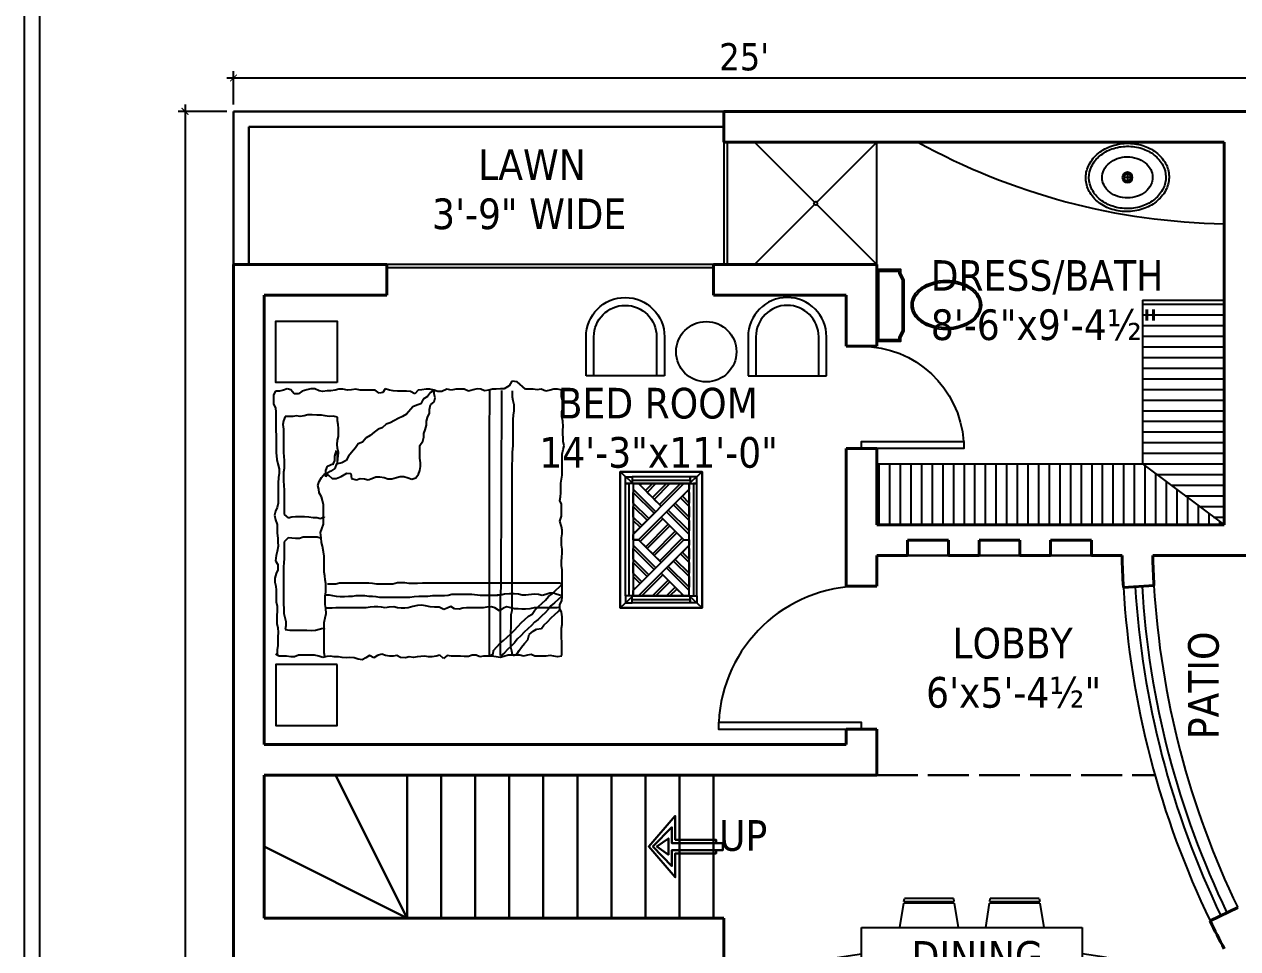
# Model space of a CAD drawing. Header units: inches. Extents: x -33 to 2609, y 38 to 945.
# Drawn here: x 1270.2 to 1626.6, y 508.6 to 780.2 of the extents above; entities that cross this region are included whole.
import ezdxf
from ezdxf.enums import TextEntityAlignment as Align

# ---------------------------------------------------------------- set-up
doc = ezdxf.new("R2010")
doc.units = ezdxf.units.IN
doc.header["$MEASUREMENT"] = 0
doc.header["$PDMODE"] = 35
doc.linetypes.add('ACAD_ISO02W100', pattern=[15, 12, -3])
for name, color, linetype in [('D WIND', 12, 'Continuous'), ('FIXTU', 135, 'Continuous'), ('FURN', 11, 'Continuous'), ('FURN 2', 40, 'Continuous'), ('TEXT', 6, 'Continuous')]:
    doc.layers.add(name, color=color, linetype=linetype)
doc.layers.add('WALL 1', color=5, linetype='Continuous', lineweight=40)
doc.layers.add('WALL 2', color=200, linetype='Continuous', lineweight=30)
doc.styles.get("Standard").update_dxf_attribs({"font": 'TAHOMA.TTF'})
doc.dimstyles.new('STANDARD$0', dxfattribs={"dimtxt": 8, "dimasz": 2, "dimexe": 2, "dimexo": 2, "dimgap": 2, "dimtad": 1, "dimdec": 3, "dimzin": 0, "dimdsep": 46, "dimlunit": 4, "dimtxsty": 'Standard', "dimblk1": 'ARCHTICK', "dimblk2": 'ARCHTICK', "dimsah": 1, "dimcen": 36, "dimdle": 2, "dimclrd": 256, "dimclre": 256, "dimclrt": 256, "dimaunit": 1, "dimadec": 3, "dimazin": 0, "dimtfac": 1, "dimtdec": 3, "dimtofl": 0, "dimtmove": 0, "dimatfit": 0, "dimfxl": 0, "dimfrac": 1, "dimtolj": 1, "dimtzin": 0, "dimlwd": -1, "dimlwe": -1, "dimarcsym": 0})

# ---------------------------------------------------------------- blocks, each defined once
blk = doc.blocks.new('_ArchTick')
at = {"color": 0, "const_width": 0.15}
blk.add_lwpolyline([(-0.5, -0.5), (0.5, 0.5)], dxfattribs=at)
blk = doc.blocks.new('*D26')
for p, q in [((1317.42, 756.58), (1317.42, 212.58)), ((1329.66, 754.58), (1315.42, 754.58)), ((1329.66, 214.58), (1315.42, 214.58))]:
    blk.add_line(p, q)
at = {"layer": 'Defpoints', "color": 0}
for p in [(1331.66, 754.58), (1317.42, 214.58), (1331.66, 214.58)]:
    blk.add_point(p, dxfattribs=at)
at = {"xscale": 2, "yscale": 2, "zscale": 2}
for p, rotation in [((1317.42, 754.58), 90), ((1317.42, 214.58), 270)]:
    blk.add_blockref('_ArchTick', p, dxfattribs=dict(at, rotation=rotation))
at = {"insert": (1311.34, 484.58), "char_height": 8, "attachment_point": 5, "rotation": 90}
blk.add_mtext("\\A1;45'", dxfattribs=at)
blk = doc.blocks.new('WC')
for points in [[(-8, -7.5), (-7, -9.5), (-7, -10.5), (0, -10.5), (0, 10.5), (-7, 10.5), (-7, 9.5), (-8, 7.5)], [(-7.5, -7.38), (-6.5, -9.38), (-6.5, -10), (-0.5, -10), (-0.5, 10), (-6.5, 10), (-6.5, 9.38), (-7.5, 7.38)]]:
    blk.add_lwpolyline(points, close=True)
blk.add_ellipse((-20.4, -0.11), major_axis=(10.27, 0), ratio=0.702515)
blk.add_open_spline([(-10.63, -0.11), (-10.63, 0.48), (-10.74, 1.07), (-11.26, 2.39), (-11.76, 3.12), (-13.09, 4.41), (-13.93, 4.99), (-15.86, 5.89), (-16.95, 6.23), (-19.23, 6.61), (-20.42, 6.66), (-22.75, 6.46), (-23.89, 6.22), (-25.96, 5.47), (-26.9, 4.97), (-28.45, 3.78), (-29.06, 3.09), (-29.9, 1.64), (-30.13, 0.87), (-30.2, -0.67), (-30.04, -1.44), (-29.34, -2.92), (-28.79, -3.63), (-27.35, -4.88), (-26.47, -5.42), (-24.47, -6.26), (-23.36, -6.56), (-21.05, -6.86), (-19.86, -6.86), (-17.55, -6.58), (-16.43, -6.29), (-14.42, -5.47), (-13.53, -4.94), (-12.07, -3.7), (-11.51, -3), (-10.8, -1.56), (-10.63, -0.83), (-10.63, -0.11)], degree=3, knots=[0, 0, 0, 0, 0.271398, 0.271398, 0.626197, 0.626197, 0.980997, 0.980997, 1.335796, 1.335796, 1.690595, 1.690595, 2.045394, 2.045394, 2.400193, 2.400193, 2.754992, 2.754992, 3.109792, 3.109792, 3.464591, 3.464591, 3.81939, 3.81939, 4.174189, 4.174189, 4.528988, 4.528988, 4.883787, 4.883787, 5.238587, 5.238587, 5.593386, 5.593386, 5.948185, 5.948185, 6.283185, 6.283185, 6.283185, 6.283185])
blk = doc.blocks.new('WC7')
at = {"xscale": -1, "rotation": 270}
blk.add_blockref('WC', (-0.25, -0.5), dxfattribs=at)
blk = doc.blocks.new('A$C214E517B')
at = {"color": 241}
blk.add_blockref('WC7', (8.52, 28.25), dxfattribs=at)
blk = doc.blocks.new('Sink - Oval top')
for p, q in [((-1, 0), (1, 0)), ((0, 1), (0, -1))]:
    blk.add_line(p, q)
at = {"linetype": 'Continuous'}
for points in [[(-12.23, 0.39, 0.117634), (-11.46, -3.36, 0.104469), (-8.88, -6.8, 0.090016), (-5.08, -9.07, 0.08192), (-0.32, -10.02, 0.08192), (4.49, -9.38, 0.090016), (8.42, -7.36, 0.104469), (11.22, -4.09, 0.117634), (12.23, -0.39, 0.117634), (11.46, 3.36, 0.104469), (8.88, 6.8, 0.090016), (5.08, 9.07, 0.08192), (0.32, 10.02, 0.08192), (-4.49, 9.38, 0.090016), (-8.42, 7.36, 0.104469), (-11.22, 4.09, 0.117634)], [(-11.29, 0.16, 0.118622), (-10.52, -3.25, 0.104678), (-8.07, -6.36, 0.089562), (-4.54, -8.37, 0.081185), (-0.13, -9.15, 0.081185), (4.3, -8.49, 0.089562), (7.89, -6.58, 0.104678), (10.42, -3.55, 0.118622), (11.29, -0.16, 0.118622), (10.52, 3.25, 0.104678), (8.07, 6.36, 0.089562), (4.54, 8.37, 0.081185), (0.13, 9.15, 0.081185), (-4.3, 8.49, 0.089562), (-7.89, 6.58, 0.104678), (-10.42, 3.55, 0.118622)], [(-7.42, 0.08, 0.118283), (-6.91, -2.17, 0.104607), (-5.29, -4.21, 0.089718), (-2.97, -5.53, 0.081436), (-0.07, -6.04, 0.081436), (2.84, -5.59, 0.089718), (5.2, -4.33, 0.104607), (6.86, -2.32, 0.118283), (7.42, -0.08, 0.118283), (6.91, 2.17, 0.104607), (5.29, 4.21, 0.089718), (2.97, 5.53, 0.081436), (0.07, 6.04, 0.081436), (-2.84, 5.59, 0.089718), (-5.2, 4.33, 0.104607), (-6.86, 2.32, 0.118283)]]:
    blk.add_lwpolyline(points, format="xyb", close=True, dxfattribs=at)
for radius in [1.5, 1]:
    blk.add_circle((0, 0), radius)
blk = doc.blocks.new('D-30')
at = {"layer": 'D WIND'}
blk.add_lwpolyline([(0, 0), (2, 0), (2, 30), (0, 30)], close=True, dxfattribs=at)
blk.add_arc((0, 0), 30, 0, 86.1774, dxfattribs=at)
blk = doc.blocks.new('D-42')
at = {"layer": 'D WIND'}
blk.add_lwpolyline([(0, 0), (2, 0), (2, 42), (0, 42)], close=True, dxfattribs=at)
blk.add_arc((0, 0), 42, 0, 87.2706, dxfattribs=at)
blk = doc.blocks.new('ARROW')
blk.add_lwpolyline([(1, -19.79), (2, -19.79), (2, -7.79), (9, -7.79), (0, 0), (-9, -7.79), (-2, -7.79), (-2, -19.79), (-1, -19.79)])
for points in [[(-1, -21.77), (1, -21.77), (1, -6.79), (5.7, -6.79), (0, -1.2), (-5.7, -6.79), (-1, -6.79)], [(0, -5.79), (2.39, -5.79), (0, -2.4), (-2.39, -5.79)]]:
    blk.add_lwpolyline(points, close=True)
blk = doc.blocks.new('QBED')
at = {"layer": 'FURN'}
for p, q in [((20.45, 83.99), (20.17, 82.74)), ((20.17, 82.74), (20.45, 81.64)), ((20.59, 83.99), (24.46, 83.99)), ((24.46, 83.99), (25.99, 83.85)), ((25.99, 83.85), (28.62, 83.85)), ((28.62, 83.85), (29.73, 84.13)), ((29.73, 84.13), (31.94, 84.13)), ((31.94, 84.13), (33.33, 83.85)), ((32.6, 81.93), (33.54, 82.95)), ((33.33, 83.85), (34.43, 83.44)), ((33.54, 82.95), (34.25, 83.48)), ((34.43, 83.44), (35.54, 83.44)), ((34.76, 83.55), (34.63, 82.48)), ((34.63, 82.48), (34.63, 75.82)), ((35.54, 83.44), (36.65, 83.99)), ((37.09, 82.9), (36.11, 81.88)), ((36.65, 83.99), (37.9, 84.13)), ((38.03, 83.97), (37.09, 82.9)), ((37.9, 84.13), (45.79, 84.13)), ((38.23, 83.68), (38.49, 82.62)), ((38.49, 82.62), (38.89, 81.55)), ((38.74, 81.17), (39.76, 82.28)), ((39.76, 82.28), (40.74, 83.3)), ((40.74, 83.3), (41.67, 84.06)), ((41.96, 83.28), (41.83, 83.82)), ((41.96, 43.03), (41.96, 83.28)), ((45.79, 84.13), (47.03, 83.85)), ((47.03, 83.85), (48.28, 83.85)), ((48.28, 83.85), (49.39, 83.99)), ((49.39, 83.99), (50.77, 84.13)), ((50.77, 84.13), (51.88, 84.13)), ((51.88, 84.13), (52.99, 83.85)), ((52.99, 83.85), (55.2, 83.85)), ((55.2, 83.85), (56.31, 84.13)), ((56.31, 84.13), (57.42, 84.13)), ((57.42, 84.13), (58.53, 83.85)), ((58.53, 83.85), (60.05, 83.44)), ((60.05, 83.44), (61.57, 83.85)), ((61.57, 83.85), (65.03, 83.85)), ((65.03, 83.85), (66.14, 83.44)), ((66.14, 83.44), (67.25, 83.58)), ((67.25, 83.58), (68.36, 83.71)), ((68.36, 83.71), (71.26, 83.71)), ((71.26, 83.71), (72.37, 83.85)), ((72.37, 83.85), (73.62, 84.13)), ((73.62, 84.13), (79.71, 84.13)), ((79.71, 84.13), (81.1, 84.41)), ((81.1, 84.41), (82.2, 84.68)), ((82.2, 84.68), (83.45, 84.41)), ((83.45, 84.41), (84.56, 84.41)), ((84.56, 84.41), (85.66, 84.27)), ((85.66, 84.27), (86.77, 84.27)), ((86.77, 84.27), (87.88, 84.41)), ((87.88, 84.41), (89.4, 84.27)), ((89.4, 84.27), (90.79, 83.99)), ((90.79, 83.99), (92.17, 83.99)), ((92.17, 83.99), (93.42, 84.41)), ((93.42, 84.41), (94.53, 84.41)), ((94.53, 84.41), (96.74, 83.85)), ((96.74, 83.85), (97.99, 83.85)), ((97.99, 83.85), (98.54, 84.13)), ((98.54, 84.13), (98.82, 82.74)), ((98.82, 82.74), (98.82, 81.64)), ((20.45, 81.64), (20.59, 80.53)), ((20.59, 80.53), (20.45, 79.42)), ((20.45, 79.42), (20.45, 76.1)), ((28.51, 78.02), (29.54, 78.68)), ((29.54, 78.68), (30.51, 79.75)), ((30.51, 79.75), (31.67, 80.82)), ((31.67, 80.82), (32.6, 81.93)), ((33.14, 79.13), (32.25, 78.11)), ((34.16, 79.97), (33.14, 79.13)), ((35.18, 80.77), (34.16, 79.97)), ((36.11, 81.88), (35.18, 80.77)), ((35.98, 78.19), (36.83, 79.22)), ((36.83, 79.22), (37.89, 80.11)), ((37.89, 80.11), (38.74, 81.17)), ((38.49, 79.28), (38.23, 78.22)), ((38.89, 80.48), (38.49, 79.28)), ((38.89, 81.55), (38.89, 80.48)), ((98.54, 80.53), (98.26, 79.28)), ((98.26, 79.28), (98.82, 77.9)), ((98.82, 81.64), (98.54, 80.53)), ((20.45, 76.1), (20.86, 74.99)), ((20.86, 74.99), (20.73, 73.89)), ((26.74, 74.42), (27.76, 75.53)), ((27.76, 75.53), (28.38, 76.6)), ((28.38, 76.6), (28.51, 78.02)), ((29.4, 75.04), (28.47, 73.97)), ((30.43, 75.97), (29.4, 75.04)), ((31.18, 77.04), (30.43, 75.97)), ((32.25, 78.11), (31.18, 77.04)), ((32.16, 74.24), (32.78, 75.26)), ((32.78, 75.26), (33.94, 76.06)), ((33.94, 76.06), (35, 77.13)), ((34.63, 75.82), (34.36, 74.62)), ((35, 77.13), (35.98, 78.19)), ((38.23, 78.22), (38.49, 77.15)), ((38.63, 75.82), (38.36, 73.42)), ((38.49, 77.15), (38.63, 75.82)), ((98.82, 77.9), (98.68, 76.79)), ((98.68, 76.79), (98.82, 75.55)), ((98.82, 75.55), (98.82, 73.33)), ((20.73, 73.89), (20.45, 72.78)), ((20.45, 72.78), (20.73, 71.67)), ((20.73, 71.67), (20.73, 68.21)), ((21, 70.78), (22.07, 71.49)), ((22.07, 71.49), (23.09, 72.15)), ((23.09, 72.15), (24.11, 73)), ((24.11, 73), (25.18, 73.97)), ((25.18, 73.97), (26.74, 74.42)), ((26.38, 71.93), (25.4, 70.91)), ((27.49, 72.95), (26.38, 71.93)), ((28.47, 73.97), (27.49, 72.95)), ((29.14, 71.09), (30.25, 72.11)), ((30.25, 72.11), (31.18, 73.17)), ((31.18, 73.17), (32.16, 74.24)), ((34.36, 74.62), (34.23, 73.29)), ((34.23, 73.29), (34.23, 72.22)), ((34.23, 72.22), (34.36, 71.15)), ((38.36, 73.42), (38.36, 72.35)), ((38.36, 72.35), (38.63, 71.29)), ((98.82, 73.33), (101.03, 70.84)), ((20.73, 68.21), (20.31, 66.97)), ((20.65, 69.71), (21, 70.78)), ((20.76, 69.55), (21.83, 69.29)), ((22.38, 68.07), (21.36, 67.13)), ((21.83, 69.29), (23.03, 69.02)), ((23.36, 69.09), (22.38, 68.07)), ((23.03, 69.02), (27.56, 69.02)), ((24.34, 70.11), (23.36, 69.09)), ((25.4, 70.91), (24.34, 70.11)), ((25.05, 66.87), (25.94, 67.93)), ((25.94, 67.93), (27, 69)), ((27, 69), (28.07, 70.11)), ((27.56, 69.02), (28.89, 69.15)), ((28.07, 70.11), (29.14, 71.09)), ((28.89, 69.15), (32.63, 69.15)), ((32.63, 69.15), (33.83, 69.42)), ((33.83, 69.42), (76.63, 69.42)), ((34.36, 71.15), (34.36, 70.09)), ((34.36, 70.09), (34.63, 69.02)), ((34.89, 67.82), (34.49, 66.75)), ((34.63, 69.02), (34.89, 67.82)), ((38.63, 71.29), (38.76, 69.95)), ((38.76, 68.62), (38.63, 67.15)), ((38.76, 69.95), (38.76, 68.62)), ((76.63, 69.42), (78.23, 69.55)), ((78.23, 69.55), (80.36, 69.55)), ((80.36, 69.55), (82.23, 69.69)), ((82.23, 69.69), (89.96, 69.69)), ((89.96, 69.69), (91.16, 69.82)), ((91.16, 69.82), (92.49, 69.95)), ((92.49, 69.95), (94.23, 69.95)), ((94.23, 69.95), (95.43, 69.69)), ((95.43, 69.69), (96.49, 69.55)), ((96.49, 69.55), (98.36, 69.55)), ((99.79, 68.49), (98.96, 67.1)), ((101.17, 69.32), (99.79, 68.49)), ((101.03, 70.84), (101.17, 69.32)), ((20.31, 66.97), (20.03, 65.86)), ((20.03, 65.86), (20.17, 64.75)), ((20.17, 64.75), (20.45, 63.37)), ((20.47, 65.93), (20.51, 66.38)), ((20.51, 66.07), (20.47, 65.93)), ((21.36, 67.13), (20.51, 66.07)), ((20.63, 65.96), (37.43, 65.96)), ((22.03, 63.89), (23.14, 64.91)), ((23.14, 64.91), (24.2, 65.84)), ((24.2, 65.84), (25.05, 66.87)), ((34.49, 66.75), (33.69, 65.69)), ((33.69, 65.69), (34.63, 64.36)), ((34.63, 64.36), (34.89, 63.29)), ((37.43, 65.96), (39.43, 66.09)), ((38.23, 65.16), (38.23, 59.96)), ((38.63, 67.15), (38.36, 66.09)), ((38.36, 66.09), (38.36, 65.02)), ((39.43, 66.09), (40.49, 66.22)), ((40.49, 66.22), (98.49, 66.35)), ((98.96, 66), (98.82, 64.75)), ((98.82, 64.75), (98.82, 63.64)), ((98.96, 67.1), (98.96, 66)), ((20.45, 61.01), (20.17, 59.91)), ((89.16, 62.62), (20.36, 62.62)), ((20.45, 63.37), (20.45, 61.01)), ((20.51, 62.6), (21, 63.8)), ((21, 63.8), (22.03, 63.89)), ((34.76, 61.96), (34.63, 60.89)), ((34.63, 60.89), (34.63, 55.96)), ((34.89, 63.29), (34.76, 61.96)), ((93.29, 62.76), (89.16, 62.62)), ((98.49, 62.76), (93.29, 62.76)), ((98.54, 62.54), (98.4, 61.29)), ((98.4, 61.29), (98.82, 60.18)), ((98.82, 63.64), (98.54, 62.54)), ((20.17, 59.91), (20.73, 58.8)), ((20.73, 57.69), (20.31, 56.59)), ((20.73, 58.8), (20.73, 57.69)), ((38.23, 59.96), (38.49, 57.56)), ((38.49, 57.56), (38.49, 51.69)), ((98.68, 57.97), (98.26, 56.59)), ((98.96, 59.08), (98.68, 57.97)), ((98.82, 60.18), (98.96, 59.08)), ((20.31, 56.59), (20.31, 55.34)), ((20.31, 55.34), (20.45, 54.23)), ((20.45, 54.23), (20.45, 51.46)), ((34.49, 54.89), (34.23, 53.83)), ((34.23, 53.83), (34.36, 52.49)), ((34.63, 55.96), (34.49, 54.89)), ((98.26, 56.59), (98.82, 55.34)), ((98.82, 55.34), (98.82, 52.85)), ((20.59, 50.36), (19.76, 49.25)), ((20.45, 51.46), (20.59, 50.36)), ((34.49, 50.36), (34.09, 49.29)), ((34.36, 52.49), (35.03, 51.43)), ((35.03, 51.43), (34.49, 50.36)), ((38.23, 50.63), (38.09, 49.56)), ((38.49, 51.69), (38.23, 50.63)), ((98.82, 50.22), (98.13, 48.7)), ((98.82, 52.85), (98.54, 51.6)), ((98.54, 51.6), (98.82, 50.22)), ((19.76, 49.25), (20.73, 48.14)), ((20.45, 47.04), (20.17, 45.93)), ((20.73, 48.14), (20.45, 47.04)), ((34.09, 49.29), (34.76, 47.96)), ((34.76, 47.96), (34.76, 46.63)), ((34.76, 46.63), (34.89, 45.3)), ((38.09, 49.56), (38.09, 45.96)), ((94.25, 45.37), (95.08, 46.48)), ((95.08, 46.48), (96.33, 46.76)), ((96.33, 46.76), (97.43, 46.48)), ((97.43, 46.48), (98.54, 46.62)), ((98.54, 46.62), (97.85, 45.37)), ((98.13, 48.7), (98.13, 47.59)), ((98.13, 47.59), (98.54, 46.48)), ((98.54, 46.48), (98.82, 45.24)), ((20.17, 45.93), (20.17, 44.82)), ((20.17, 44.82), (20.45, 43.71)), ((20.45, 43.71), (20.31, 42.61)), ((34.89, 45.3), (35.16, 43.96)), ((35.16, 43.96), (35.43, 42.76)), ((38.09, 45.96), (37.96, 44.63)), ((37.96, 44.63), (37.96, 41.96)), ((41.83, 41.56), (41.96, 43.03)), ((82.34, 42.33), (83.59, 43.16)), ((83.59, 43.16), (84.7, 43.44)), ((84.7, 43.44), (85.8, 43.44)), ((85.8, 43.44), (86.91, 43.85)), ((86.91, 43.85), (88.3, 44.27)), ((88.3, 44.27), (89.4, 44.27)), ((89.4, 44.27), (90.51, 44.54)), ((90.51, 44.54), (91.76, 45.1)), ((91.76, 45.1), (92.86, 45.1)), ((92.86, 45.1), (94.25, 45.37)), ((95.91, 43.3), (94.53, 42.61)), ((96.74, 44.54), (95.91, 43.3)), ((97.85, 45.37), (96.74, 44.54)), ((98.68, 42.88), (98.54, 41.78)), ((98.82, 44.13), (98.68, 42.88)), ((98.82, 45.24), (98.82, 44.13)), ((20.17, 41.5), (20.03, 40.39)), ((20.03, 40.39), (20.17, 39.15)), ((20.31, 42.61), (20.17, 41.5)), ((35.03, 40.23), (34.63, 38.9)), ((35.29, 41.56), (35.03, 40.23)), ((35.43, 42.76), (35.29, 41.56)), ((37.83, 40.63), (37.69, 39.3)), ((37.69, 39.3), (37.69, 30.5)), ((37.96, 41.96), (37.83, 40.63)), ((41.83, 39.03), (41.83, 41.56)), ((72.37, 39.98), (72.79, 41.08)), ((72.79, 38.87), (72.37, 39.98)), ((72.79, 41.08), (73.9, 41.91)), ((73.9, 41.91), (75, 42.33)), ((75, 42.33), (76.11, 42.47)), ((76.11, 42.47), (77.22, 42.47)), ((77.22, 42.47), (78.6, 42.33)), ((78.6, 42.33), (82.34, 42.33)), ((93.7, 40.25), (91.48, 38.32)), ((94.11, 41.36), (93.7, 40.25)), ((94.53, 42.61), (94.11, 41.36)), ((98.54, 41.78), (97.43, 40.81)), ((97.43, 40.81), (98.13, 39.56)), ((98.13, 39.56), (98.26, 38.32)), ((20.17, 39.15), (19.9, 38.04)), ((19.9, 38.04), (20.03, 36.65)), ((20.03, 36.65), (20.59, 35.55)), ((34.63, 38.9), (34.49, 37.83)), ((34.49, 37.83), (34.49, 36.77)), ((34.49, 36.77), (34.63, 35.7)), ((34.63, 35.7), (34.89, 34.63)), ((41.69, 34.37), (42.09, 35.7)), ((42.09, 37.83), (41.83, 39.03)), ((42.09, 35.7), (42.09, 37.83)), ((73.2, 37.62), (72.79, 38.87)), ((72.93, 35.41), (73.2, 36.52)), ((73.2, 36.52), (73.2, 37.62)), ((90.23, 35.96), (89.68, 34.86)), ((90.79, 37.21), (90.23, 35.96)), ((91.48, 38.32), (90.79, 37.21)), ((98.26, 38.32), (98.26, 35.69)), ((98.26, 35.69), (98.4, 34.44)), ((20.59, 35.55), (20.45, 34.44)), ((20.45, 34.44), (20.45, 33.33)), ((20.45, 33.33), (20.59, 32.23)), ((20.59, 32.23), (21, 31.12)), ((34.76, 33.17), (34.63, 32.1)), ((34.63, 32.1), (34.76, 31.03)), ((34.89, 34.63), (34.76, 33.17)), ((41.69, 29.57), (41.69, 34.37)), ((72.51, 34.02), (72.93, 35.41)), ((72.51, 32.92), (72.51, 34.02)), ((72.93, 31.81), (72.51, 32.92)), ((88.57, 32.36), (87.46, 31.26)), ((88.99, 33.61), (88.57, 32.36)), ((89.68, 34.86), (88.99, 33.61)), ((98.96, 32.09), (97.85, 31.39)), ((98.4, 34.44), (98.54, 33.33)), ((98.54, 33.33), (98.96, 32.09)), ((20.59, 29.87), (19.9, 28.77)), ((19.9, 28.77), (20.59, 27.52)), ((21, 31.12), (20.59, 29.87)), ((34.76, 31.03), (34.89, 29.97)), ((34.89, 28.9), (34.76, 27.7)), ((34.89, 29.97), (34.89, 28.9)), ((37.69, 30.5), (37.83, 29.44)), ((37.83, 29.44), (37.96, 28.37)), ((41.83, 28.37), (41.69, 29.57)), ((72.65, 28.21), (73.06, 29.32)), ((73.06, 30.56), (72.93, 31.81)), ((73.06, 29.32), (73.06, 30.56)), ((86.22, 28.9), (85.25, 27.66)), ((87.05, 30.01), (86.22, 28.9)), ((87.46, 31.26), (87.05, 30.01)), ((97.85, 31.39), (97.71, 30.29)), ((97.71, 30.29), (98.54, 29.18)), ((98.54, 29.18), (98.54, 24.75)), ((19.9, 26.41), (19.34, 25.3)), ((19.34, 25.3), (19.48, 24.2)), ((20.59, 27.52), (19.9, 26.41)), ((34.76, 27.7), (34.63, 26.5)), ((34.63, 26.5), (34.63, 17.57)), ((37.96, 28.37), (37.96, 27.3)), ((37.96, 27.3), (38.09, 26.1)), ((38.09, 26.1), (38.09, 23.44)), ((41.96, 27.3), (41.83, 28.37)), ((41.96, 18.64), (41.96, 27.3)), ((72.23, 27.1), (72.65, 28.21)), ((72.51, 26), (72.23, 27.1)), ((72.65, 24.75), (72.51, 26)), ((83.31, 25.44), (82.76, 24.2)), ((84.56, 26.55), (83.31, 25.44)), ((85.25, 27.66), (84.56, 26.55)), ((19.48, 24.2), (19.9, 22.95)), ((19.9, 22.95), (20.03, 21.71)), ((20.03, 21.71), (19.9, 20.6)), ((38.09, 23.44), (37.96, 22.37)), ((37.96, 22.37), (37.96, 21.31)), ((72.23, 23.64), (72.65, 24.75)), ((72.65, 22.26), (72.23, 23.64)), ((74.03, 21.98), (72.65, 22.26)), ((74.17, 20.88), (74.03, 21.98)), ((80.26, 22.26), (79.16, 21.29)), ((81.65, 23.37), (80.26, 22.26)), ((82.76, 24.2), (81.65, 23.37)), ((98.54, 24.75), (98.82, 23.51)), ((98.68, 22.26), (98.54, 21.01)), ((98.82, 23.51), (98.68, 22.26)), ((19.9, 20.6), (20.03, 19.49)), ((20.03, 19.49), (20.17, 18.38)), ((20.17, 18.38), (20.17, 17.14)), ((37.96, 21.31), (37.83, 20.11)), ((37.83, 20.11), (37.83, 18.91)), ((37.83, 18.91), (37.96, 17.84)), ((37.96, 17.84), (38.09, 16.77)), ((41.69, 17.57), (41.96, 18.64)), ((72.65, 17.69), (73.2, 19.21)), ((73.2, 19.21), (74.17, 20.88)), ((76.94, 17.83), (75.56, 17.28)), ((76.8, 18.11), (78.05, 18.11)), ((76.94, 18.11), (76.8, 17.83)), ((77.22, 19.35), (76.94, 18.11)), ((77.91, 20.6), (77.22, 19.35)), ((79.16, 21.29), (77.91, 20.6)), ((78.6, 17.97), (77.91, 18.11)), ((78.05, 18.11), (79.16, 18.25)), ((79.71, 17.97), (78.6, 17.97)), ((79.16, 18.25), (80.26, 18.38)), ((79.16, 17.28), (80.82, 17.83)), ((80.82, 17.83), (79.71, 17.97)), ((80.26, 18.38), (81.51, 18.11)), ((81.51, 18.11), (82.62, 17.97)), ((82.62, 17.97), (83.86, 18.11)), ((83.86, 18.11), (84.97, 18.38)), ((84.97, 18.38), (87.33, 18.38)), ((87.33, 18.38), (88.43, 18.25)), ((88.43, 18.25), (89.54, 18.11)), ((89.54, 18.11), (90.65, 18.11)), ((90.65, 18.11), (90.93, 16.86)), ((98.54, 21.01), (98.82, 19.63)), ((98.82, 18.52), (98.54, 17.42)), ((98.82, 19.63), (98.82, 18.52)), ((20.31, 14.92), (20.03, 13.82)), ((20.17, 17.14), (20.45, 16.03)), ((20.45, 16.03), (20.31, 14.92)), ((20.31, 14.37), (21.42, 14.23)), ((28.62, 13.82), (28.2, 14.37)), ((30.28, 14.23), (31.66, 14.51)), ((31.66, 14.51), (32.91, 14.79)), ((32.91, 14.79), (34.43, 14.65)), ((34.43, 14.65), (35.54, 14.51)), ((34.63, 17.57), (34.49, 16.51)), ((34.49, 16.51), (34.49, 14.37)), ((34.49, 14.37), (34.49, 14.64)), ((35.54, 14.51), (38.03, 14.51)), ((38.03, 14.51), (39.28, 14.65)), ((38.09, 16.77), (38.36, 15.71)), ((38.36, 15.71), (38.36, 14.64)), ((39.28, 14.65), (41.77, 14.65)), ((41.69, 15.17), (41.69, 17.57)), ((41.77, 14.65), (42.88, 14.51)), ((42.88, 14.51), (43.99, 14.37)), ((43.99, 14.37), (45.1, 14.23)), ((72.65, 16.58), (72.65, 17.69)), ((73.62, 15.48), (72.65, 16.58)), ((72.93, 13.4), (74.03, 14.37)), ((74.17, 15.06), (73.06, 14.65)), ((73.06, 14.65), (75, 14.65)), ((74.03, 14.37), (73.62, 15.48)), ((74.73, 16.17), (74.17, 15.06)), ((75.56, 17.28), (74.73, 16.17)), ((75, 14.65), (76.25, 15.2)), ((76.25, 15.2), (76.94, 16.72)), ((76.66, 16.72), (77.91, 17.28)), ((76.94, 16.72), (76.66, 16.72)), ((77.91, 17.28), (79.16, 17.28)), ((90.93, 16.86), (90.79, 15.62)), ((90.79, 15.62), (91.06, 14.51)), ((91.06, 14.51), (91.2, 13.4)), ((98.4, 15.06), (98.13, 13.82)), ((98.54, 17.42), (98.4, 16.17)), ((98.4, 16.17), (98.4, 15.06)), ((20.03, 13.82), (20.45, 12.57)), ((20.45, 12.57), (20.73, 11.33)), ((20.73, 11.33), (20.73, 6.62)), ((21.42, 14.23), (30.28, 14.23)), ((27.93, 10.49), (28.06, 11.6)), ((28.06, 11.6), (28.34, 12.71)), ((28.34, 12.71), (28.62, 13.82)), ((45.1, 14.23), (49.8, 14.23)), ((49.8, 14.23), (51.05, 13.96)), ((51.05, 13.96), (52.71, 13.68)), ((52.71, 13.68), (53.82, 13.4)), ((53.82, 13.4), (55.2, 13.26)), ((54.93, 13.4), (55.34, 12.16)), ((55.2, 13.26), (56.73, 13.12)), ((55.34, 12.16), (55.34, 8)), ((56.73, 13.12), (57.83, 13.54)), ((57.83, 13.54), (59.22, 13.96)), ((59.22, 13.96), (64.9, 13.96)), ((60.88, 13.12), (61.43, 14.23)), ((61.16, 12.02), (60.88, 13.12)), ((61.43, 14.23), (61.16, 14.09)), ((61.16, 10.91), (61.16, 12.02)), ((61.3, 9.66), (61.16, 10.91)), ((64.9, 13.96), (66.14, 13.68)), ((66.14, 13.68), (67.25, 13.4)), ((67.25, 13.4), (68.36, 12.71)), ((68.36, 12.71), (69.46, 12.57)), ((69.46, 12.57), (70.57, 12.29)), ((70.57, 12.29), (71.68, 12.71)), ((71.68, 12.71), (72.93, 13.4)), ((91.2, 13.4), (91.2, 12.02)), ((91.2, 12.02), (91.34, 10.63)), ((98.13, 13.82), (98.4, 12.71)), ((98.4, 12.71), (98.96, 11.46)), ((98.96, 11.46), (98.96, 10.22)), ((28.06, 9.11), (27.93, 10.49)), ((28.06, 4.13), (28.06, 9.11)), ((55.34, 8), (54.93, 6.9)), ((61.43, 8.42), (61.3, 9.66)), ((61.43, 5.79), (61.43, 8.42)), ((91.06, 8.28), (90.79, 7.17)), ((90.79, 7.17), (91.06, 6.07)), ((91.34, 9.39), (91.06, 8.28)), ((91.34, 10.63), (91.34, 9.39)), ((98.26, 7.73), (97.43, 6.62)), ((98.68, 9.11), (98.26, 7.73)), ((98.96, 10.22), (98.68, 9.11)), ((20.73, 6.62), (20.17, 5.51)), ((20.17, 5.51), (20.17, 4.4)), ((20.17, 4.4), (20.45, 3.16)), ((28.2, 2.74), (28.06, 4.13)), ((55.2, 3.57), (53.96, 2.47)), ((54.93, 6.9), (54.93, 5.79)), ((54.93, 5.79), (55.06, 4.68)), ((55.06, 4.68), (55.2, 3.57)), ((61.02, 3.57), (61.3, 4.68)), ((61.99, 2.47), (61.02, 3.57)), ((61.3, 4.68), (61.43, 5.79)), ((91.06, 6.07), (90.79, 4.96)), ((90.79, 4.96), (90.79, 2.74)), ((97.43, 6.62), (97.43, 5.37)), ((97.43, 5.37), (98.68, 4.4)), ((98.68, 4.4), (98.96, 3.3)), ((20.45, 3.16), (20.45, 0.94)), ((20.45, 0.94), (21, -0.02)), ((22.25, 0.39), (20.73, 0.39)), ((23.5, 0.53), (22.25, 0.39)), ((26.13, 0.53), (23.5, 0.53)), ((27.37, 0.67), (26.13, 0.53)), ((28.76, 0.53), (27.37, 0.67)), ((29.31, 2.88), (28.2, 2.74)), ((30, 0.25), (28.76, 0.53)), ((30.56, 2.88), (29.31, 2.88)), ((32.22, 0.25), (30, 0.25)), ((31.8, 2.61), (30.56, 2.88)), ((32.91, 2.33), (31.8, 2.61)), ((33.74, 0.39), (32.22, 0.25)), ((34.3, 2.33), (32.91, 2.33)), ((35.13, 0.39), (33.74, 0.39)), ((35.82, 2.19), (34.3, 2.33)), ((36.37, 0.11), (35.13, 0.39)), ((46.62, 2.19), (35.82, 2.19)), ((39.83, 0.11), (36.37, 0.11)), ((40.94, -0.02), (39.83, 0.11)), ((44.68, 0.11), (43.3, -0.3)), ((45.79, 0.53), (44.68, 0.11)), ((47.31, 0.53), (45.79, 0.53)), ((47.86, 2.33), (46.62, 2.19)), ((48.42, -0.16), (47.31, 0.53)), ((49.11, 2.47), (47.86, 2.33)), ((49.94, 0.11), (48.42, -0.16)), ((53.96, 2.47), (49.11, 2.47)), ((51.19, 0.39), (49.94, 0.11)), ((52.71, 0.67), (51.19, 0.39)), ((53.96, 0.53), (52.71, 0.67)), ((55.06, 0.53), (53.96, 0.53)), ((56.59, 0.39), (55.06, 0.53)), ((59.08, 0.39), (56.59, 0.39)), ((60.46, -0.16), (59.08, 0.39)), ((69.19, 2.47), (61.99, 2.47)), ((64.06, 0.39), (62.96, -0.16)), ((65.31, 0.67), (64.06, 0.39)), ((71.26, 0.67), (65.31, 0.67)), ((70.57, 2.33), (69.19, 2.47)), ((71.96, 2.19), (70.57, 2.33)), ((72.93, 0.81), (71.26, 0.67)), ((74.45, 2.19), (71.96, 2.19)), ((74.17, 0.94), (72.93, 0.81)), ((75.42, 0.94), (74.17, 0.94)), ((75.56, 2.47), (74.45, 2.19)), ((76.94, 0.53), (75.42, 0.94)), ((77.91, 2.47), (75.56, 2.47)), ((78.19, 0.25), (76.94, 0.53)), ((79.02, 2.33), (77.91, 2.47)), ((80.26, 0.11), (78.19, 0.25)), ((80.26, 2.19), (79.02, 2.33)), ((87.05, 2.19), (80.26, 2.19)), ((85.39, 0.11), (80.26, 0.11)), ((86.5, -0.02), (85.39, 0.11)), ((88.43, 2.05), (87.05, 2.19)), ((89.54, 2.19), (88.43, 2.05)), ((90.79, 2.74), (89.54, 2.19)), ((98.54, 2.19), (98.26, 1.08)), ((98.26, 1.08), (98.26, -0.16)), ((98.96, 3.3), (98.54, 2.19)), ((42.19, -0.3), (40.94, -0.02)), ((43.3, -0.3), (42.19, -0.3)), ((61.85, -0.44), (60.46, -0.16)), ((62.96, -0.16), (61.85, -0.44)), ((92.17, -0.02), (86.5, -0.02)), ((93.28, -0.16), (92.17, -0.02)), ((94.53, -0.72), (93.28, -0.16)), ((97.16, -0.72), (94.53, -0.72)), ((98.26, -0.16), (97.16, -0.72))]:
    blk.add_line(p, q, dxfattribs=at)
for points in [[(18, 18), (18, 0), (0, 0), (0, 18)], [(100.82, 18), (100.82, 0), (118.82, 0), (118.82, 18)]]:
    blk.add_lwpolyline(points, close=True, dxfattribs=at)
blk = doc.blocks.new('CHAIR3')
at = {"color": 0}
for p, q in [((15, 15), (0, 15)), ((0, 15), (0, -15)), ((15, 12), (0, 12)), ((0, -12), (15, -12)), ((0, -15), (15, -15))]:
    blk.add_line(p, q, dxfattribs=at)
for radius in [15, 12]:
    blk.add_arc((15, 0), radius, 270, 90, dxfattribs=at)
blk = doc.blocks.new('TABLE-1')
at = {"layer": 'FURN'}
for p, q in [((25.73, 7.86), (-14.27, 7.86)), ((-14.27, 7.86), (-14.27, -16.14)), ((25.73, -16.14), (25.73, 7.86)), ((-12.77, 6.36, -15.5), (-12.77, 4.36, -15.5)), ((-10.77, 6.36, -15.5), (-12.77, 6.36, -15.5)), ((-12.77, 4.36, -15.5), (-10.77, 4.36, -15.5)), ((-12.77, -12.64, -2), (-12.77, 4.36, -2)), ((-12.77, 4.36, -2), (-11.77, 4.36, -2)), ((-11.77, 4.36, -2), (-11.77, -12.64, -2)), ((-10.77, 4.36, -15.5), (-10.77, 6.36, -15.5)), ((22.23, 6.36, -2), (-10.77, 6.36, -2)), ((-10.77, 6.36, -2), (-10.77, 5.36, -2)), ((-10.77, 5.36, -2), (22.23, 5.36, -2)), ((4.13, 4.11, 1), (-10.77, -10.8, 1)), ((-10.77, -12.39, 1), (-10.77, 4.11, 1)), ((-10.77, 4.11, 1), (22.23, 4.11, 1)), ((-10.77, 2.52, 1), (-10.77, 4.11, 1)), ((-10.77, 4.11, 1), (-9.18, 4.11, 1)), ((-9.18, 4.11, 1), (-2.52, -2.55, 1)), ((-8.19, 4.11, 1), (-2.06, -2.06, 1)), ((-0.51, -0.51, 1), (-5.08, 4.11, 1)), ((-4.08, 4.11, 1), (0, 0, 1)), ((1.55, 1.55, 1), (-0.97, 4.11, 1)), ((0.03, 4.11, 1), (2.06, 2.06, 1)), ((2.06, 2.06, 1), (3.61, 3.61, 1)), ((3.61, 3.61, 1), (3.13, 4.11, 1)), ((5.73, 4.11, 1), (4.13, 4.11, 1)), ((20.63, 4.11, 1), (5.73, -10.8, 1)), ((5.73, 2.52, 1), (5.73, 4.11, 1)), ((5.73, 2.52, 1), (5.73, 4.11, 1)), ((5.73, 4.11, 1), (7.32, 4.11, 1)), ((7.32, 4.11, 1), (13.98, -2.55, 1)), ((8.31, 4.11, 1), (14.44, -2.06, 1)), ((15.99, -0.51, 1), (11.42, 4.11, 1)), ((12.42, 4.11, 1), (16.5, 0, 1)), ((18.05, 1.55, 1), (15.53, 4.11, 1)), ((16.53, 4.11, 1), (18.56, 2.06, 1)), ((18.56, 2.06, 1), (20.11, 3.61, 1)), ((20.11, 3.61, 1), (19.63, 4.11, 1)), ((22.23, 4.11, 1), (20.63, 4.11, 1)), ((22.23, 4.36, -15.5), (22.23, 6.36, -15.5)), ((22.23, 6.36, -15.5), (24.23, 6.36, -15.5)), ((22.23, 5.36, -2), (22.23, 6.36, -2)), ((24.23, 4.36, -15.5), (22.23, 4.36, -15.5)), ((22.23, 4.11, 1), (22.23, -12.39, 1)), ((22.23, 2.52, 1), (22.23, 4.11, 1)), ((23.23, 4.36, -2), (23.23, -12.64, -2)), ((24.23, 4.36, -2), (23.23, 4.36, -2)), ((24.23, 6.36, -15.5), (24.23, 4.36, -15.5)), ((24.23, -12.64, -2), (24.23, 4.36, -2)), ((-4.12, -4.14, 1), (-10.77, 2.52, 1)), ((-10.28, 1.99, 1), (-10.77, 1.51, 1)), ((-10.77, -1.59, 1), (-8.73, 0.44, 1)), ((-8.73, 0.44, 1), (-10.28, 1.99, 1)), ((-9.18, -12.39, 1), (5.73, 2.52, 1)), ((6.2, 2, 1), (-0.44, -4.61, 1)), ((0, 0, 1), (1.55, 1.55, 1)), ((1.11, -6.16, 1), (7.76, 0.41, 1)), ((12.38, -4.14, 1), (5.73, 2.52, 1)), ((7.76, 0.41, 1), (6.2, 2, 1)), ((7.32, -12.39, 1), (22.23, 2.52, 1)), ((22.23, 1.52, 1), (16.06, -4.61, 1)), ((16.5, 0, 1), (18.05, 1.55, 1)), ((-8.22, -0.07, 1), (-10.77, -2.59, 1)), ((-10.77, -5.7, 1), (-6.67, -1.62, 1)), ((-6.16, -2.13, 1), (-10.77, -6.69, 1)), ((-6.67, -1.62, 1), (-8.22, -0.07, 1)), ((-4.61, -3.68, 1), (-6.16, -2.13, 1)), ((-2.06, -2.06, 1), (-0.51, -0.51, 1)), ((8.27, -0.06, 1), (1.62, -6.67, 1)), ((3.17, -8.22, 1), (9.82, -1.65, 1)), ((10.33, -2.12, 1), (3.68, -8.73, 1)), ((9.82, -1.65, 1), (8.27, -0.06, 1)), ((11.88, -3.71, 1), (10.33, -2.12, 1)), ((14.44, -2.06, 1), (15.99, -0.51, 1)), ((17.61, -6.16, 1), (22.23, -1.59, 1)), ((22.23, -2.59, 1), (18.12, -6.67, 1)), ((-10.77, -9.81, 1), (-4.61, -3.68, 1)), ((-2.96, -6.24, 1), (-4.54, -7.79, 1)), ((3.13, -12.39, 1), (-2.96, -6.24, 1)), ((4.13, -12.39, 1), (-2.52, -5.73, 1)), ((-0.93, -4.14, 1), (5.73, -10.8, 1)), ((-0.44, -4.61, 1), (1.11, -6.16, 1)), ((1.62, -6.67, 1), (3.17, -8.22, 1)), ((5.73, -6.7, 1), (3.68, -8.73, 1)), ((5.23, -10.28, 1), (11.88, -3.71, 1)), ((13.54, -6.24, 1), (11.96, -7.79, 1)), ((19.63, -12.39, 1), (13.54, -6.24, 1)), ((20.63, -12.39, 1), (13.98, -5.73, 1)), ((15.57, -4.14, 1), (22.23, -10.8, 1)), ((16.06, -4.61, 1), (17.61, -6.16, 1)), ((18.12, -6.67, 1), (19.67, -8.22, 1)), ((19.67, -8.22, 1), (22.23, -5.69, 1)), ((22.23, -6.7, 1), (20.18, -8.73, 1)), ((-7.08, -10.36, 1), (-8.67, -11.91, 1)), ((-5.08, -12.39, 1), (-7.08, -10.36, 1)), ((-5.02, -8.3, 1), (-6.61, -9.85, 1)), ((-6.61, -9.85, 1), (-4.08, -12.39, 1)), ((-0.97, -12.39, 1), (-5.02, -8.3, 1)), ((-4.54, -7.79, 1), (0.03, -12.39, 1)), ((3.68, -8.73, 1), (5.23, -10.28, 1)), ((3.68, -8.73, 1), (5.23, -10.28, 1)), ((5.23, -10.28, 1), (5.73, -9.79, 1)), ((11.48, -8.3, 1), (9.89, -9.85, 1)), ((9.89, -9.85, 1), (12.42, -12.39, 1)), ((15.53, -12.39, 1), (11.48, -8.3, 1)), ((11.96, -7.79, 1), (16.53, -12.39, 1)), ((20.18, -8.73, 1), (21.73, -10.28, 1)), ((21.73, -10.28, 1), (22.23, -9.79, 1)), ((-12.77, -14.64, -15.5), (-12.77, -12.64, -15.5)), ((-12.77, -12.64, -15.5), (-10.77, -12.64, -15.5)), ((-11.77, -12.64, -2), (-12.77, -12.64, -2)), ((-10.77, -10.8, 1), (-10.77, -12.39, 1)), ((22.23, -12.39, 1), (-10.77, -12.39, 1)), ((-10.77, -12.39, 1), (-9.18, -12.39, 1)), ((-10.77, -12.64, -15.5), (-10.77, -14.64, -15.5)), ((-10.77, -13.64, -2), (22.23, -13.64, -2)), ((-10.77, -14.64, -2), (-10.77, -13.64, -2)), ((-8.67, -11.91, 1), (-8.19, -12.39, 1)), ((5.73, -12.39, 1), (4.13, -12.39, 1)), ((5.73, -10.8, 1), (5.73, -12.39, 1)), ((5.73, -10.8, 1), (5.73, -12.39, 1)), ((5.73, -12.39, 1), (7.32, -12.39, 1)), ((22.23, -12.39, 1), (20.63, -12.39, 1)), ((22.23, -10.8, 1), (22.23, -12.39, 1)), ((24.23, -12.64, -15.5), (22.23, -12.64, -15.5)), ((22.23, -12.64, -15.5), (22.23, -14.64, -15.5)), ((22.23, -13.64, -2), (22.23, -14.64, -2)), ((23.23, -12.64, -2), (24.23, -12.64, -2)), ((24.23, -14.64, -15.5), (24.23, -12.64, -15.5)), ((-14.27, -16.14), (25.73, -16.14)), ((-10.77, -14.64, -15.5), (-12.77, -14.64, -15.5)), ((22.23, -14.64, -2), (-10.77, -14.64, -2)), ((22.23, -14.64, -15.5), (24.23, -14.64, -15.5))]:
    blk.add_line(p, q, dxfattribs=at)
for points in [[(25.73, 7.86, 1), (-14.27, 7.86, 1), (-10.77, 4.11, 1), (22.23, 4.11, 1)], [(25.73, 7.86, 1), (25.73, 7.86), (-14.27, 7.86), (-14.27, 7.86, 1)], [(-10.77, 4.11, 1), (-14.27, 7.86, 1), (-14.27, -16.14, 1), (-10.77, -12.39, 1)], [(-14.27, 7.86, 1), (-14.27, 7.86), (-14.27, -16.14), (-14.27, -16.14, 1)], [(22.23, 4.11, 1), (25.73, 7.86, 1), (25.73, -16.14, 1), (22.23, -12.39, 1)], [(25.73, -16.14, 1), (25.73, -16.14), (25.73, 7.86), (25.73, 7.86, 1)], [(-10.77, 4.11, 1), (-10.77, 4.11), (-10.77, -12.39), (-10.77, -12.39, 1)], [(-0.51, -0.51, 1), (-5.08, 4.11, 1), (-8.19, 4.11, 1), (-2.06, -2.06, 1)], [(1.55, 1.55, 1), (-0.97, 4.11, 1), (-4.08, 4.11, 1), (0, 0, 1)], [(3.13, 4.11, 1), (3.61, 3.61, 1), (2.06, 2.06, 1), (0.03, 4.11, 1)], [(15.99, -0.51, 1), (11.42, 4.11, 1), (8.31, 4.11, 1), (14.44, -2.06, 1)], [(18.05, 1.55, 1), (15.53, 4.11, 1), (12.42, 4.11, 1), (16.5, 0, 1)], [(19.63, 4.11, 1), (20.11, 3.61, 1), (18.56, 2.06, 1), (16.53, 4.11, 1)], [(-10.77, 1.51, 1), (-10.28, 1.99, 1), (-8.73, 0.44, 1), (-10.77, -1.59, 1)], [(-10.28, 1.99, 1), (-10.77, 1.51, 1), (-10.77, 1.51), (-10.28, 1.99)], [(-8.73, 0.44, 1), (-10.77, -1.59, 1), (-10.77, -1.59), (-8.73, 0.44)], [(7.76, 0.41, 1), (1.11, -6.16, 1), (-0.44, -4.61, 1), (6.2, 2, 1)], [(22.23, -1.59, 1), (17.61, -6.16, 1), (16.06, -4.61, 1), (22.23, 1.52, 1)], [(-8.22, -0.07, 1), (-10.77, -2.59, 1), (-10.77, -2.59), (-8.22, -0.07)], [(-10.77, -2.59, 1), (-8.22, -0.07, 1), (-6.67, -1.62, 1), (-10.77, -5.7, 1)], [(-6.16, -2.13, 1), (-10.77, -6.69, 1), (-10.77, -6.69), (-6.16, -2.13)], [(-10.77, -6.69, 1), (-6.16, -2.13, 1), (-4.61, -3.68, 1), (-10.77, -9.81, 1)], [(9.82, -1.65, 1), (3.17, -8.22, 1), (1.62, -6.67, 1), (8.27, -0.06, 1)], [(11.88, -3.71, 1), (5.23, -10.28, 1), (3.68, -8.73, 1), (10.33, -2.12, 1)], [(22.23, -5.69, 1), (19.67, -8.22, 1), (18.12, -6.67, 1), (22.23, -2.59, 1)], [(-4.61, -3.68), (-10.77, -9.81), (-10.77, -9.81, 1), (-4.61, -3.68, 1)], [(-10.77, -10.8), (-4.12, -4.14), (-4.12, -4.14, 1), (-10.77, -10.8, 1)], [(3.13, -12.39, 1), (-2.96, -6.24, 1), (-4.54, -7.79, 1), (0.03, -12.39, 1)], [(19.63, -12.39, 1), (13.54, -6.24, 1), (11.96, -7.79, 1), (16.53, -12.39, 1)], [(22.23, -9.79, 1), (21.73, -10.28, 1), (20.18, -8.73, 1), (22.23, -6.7, 1)], [(-5.08, -12.39, 1), (-7.08, -10.36, 1), (-8.67, -11.91, 1), (-8.19, -12.39, 1)], [(-0.97, -12.39, 1), (-5.02, -8.3, 1), (-6.61, -9.85, 1), (-4.08, -12.39, 1)], [(11.42, -12.39, 1), (9.42, -10.36, 1), (7.83, -11.91, 1), (8.31, -12.39, 1)], [(15.53, -12.39, 1), (11.48, -8.3, 1), (9.89, -9.85, 1), (12.42, -12.39, 1)], [(22.23, -12.39, 1), (-10.77, -12.39, 1), (-14.27, -16.14, 1), (25.73, -16.14, 1)], [(-14.27, -16.14, 1), (-14.27, -16.14), (25.73, -16.14), (25.73, -16.14, 1)]]:
    blk.add_3dface(points, dxfattribs=at)
for points, invisible_edges in [([(-9.18, 4.11, 1), (-10.77, 2.52, 1), (-4.12, -4.14, 1), (-2.52, -2.55, 1)], 1), ([(5.73, 2.52, 1), (4.13, 4.11, 1), (-10.77, -10.8, 1), (-9.18, -12.39, 1)], 5), ([(-9.18, 4.11, 1), (-10.77, 2.52, 1), (-10.77, 4.11, 1)], 1), ([(5.73, 2.52, 1), (4.13, 4.11, 1), (5.73, 4.11, 1)], 1), ([(22.23, 2.52, 1), (20.63, 4.11, 1), (5.73, -10.8, 1), (7.32, -12.39, 1)], 5), ([(7.32, 4.11, 1), (5.73, 2.52, 1), (12.38, -4.14, 1), (13.98, -2.55, 1)], 1), ([(7.32, 4.11, 1), (5.73, 2.52, 1), (5.73, 4.11, 1)], 1), ([(22.23, 2.52, 1), (20.63, 4.11, 1), (22.23, 4.11, 1)], 1), ([(5.73, -10.8, 1), (4.13, -12.39, 1), (-2.52, -5.73, 1), (-0.93, -4.14, 1)], 1), ([(22.23, -10.8, 1), (20.63, -12.39, 1), (13.98, -5.73, 1), (15.57, -4.14, 1)], 1), ([(-9.18, -12.39, 1), (-10.77, -10.8, 1), (-10.77, -12.39, 1)], 1), ([(4.13, -12.39, 1), (5.73, -10.8, 1), (5.73, -12.39, 1)], 1), ([(7.32, -12.39, 1), (5.73, -10.8, 1), (5.73, -12.39, 1)], 1), ([(20.63, -12.39, 1), (22.23, -10.8, 1), (22.23, -12.39, 1)], 1)]:
    blk.add_3dface(points, dxfattribs=dict(at, invisible_edges=invisible_edges))
blk = doc.blocks.new('DT6')
for p, q in [((13.7657, 44.00059), (12.5153, 35.99762)), ((13.7696, 44), (30.2392, 44)), ((14, 45.5), (13.8438, 44.50042)), ((30.1584, 44.5), (13.8466, 44.5)), ((14, 45.5), (30, 45.5)), ((30.1563, 44.49966), (30, 45.5)), ((31.4848, 35.99762), (30.2345, 43.99926)), ((41.7657, 44.00059), (40.5153, 35.99762)), ((41.7696, 44), (58.2392, 44)), ((42, 45.5), (41.8438, 44.50042)), ((58.1584, 44.5), (41.8466, 44.5)), ((42, 45.5), (58, 45.5)), ((58.1563, 44.49966), (58, 45.5)), ((59.4848, 35.99762), (58.2345, 43.99926)), ((72, 36), (0, 36)), ((0, 36), (0, 0)), ((72, 0), (72, 36)), ((-9.5, 26), (-8.5004, 26.15617)), ((-9.5, 26), (-9.5, 10)), ((-8.5, 9.84157), (-8.5, 26.15338)), ((-8.0006, 26.23428), (0.0024, 27.48474)), ((-8, 26.23041), (-8, 9.76085)), ((80.0006, 26.23428), (71.9976, 27.48474)), ((80, 26.23041), (80, 9.76085)), ((80.5, 9.84157), (80.5, 26.15338)), ((81.5, 26), (80.5005, 26.15617)), ((81.5, 26), (81.5, 10)), ((-8.4997, 9.84369), (-9.5, 10)), ((0.0024, 8.51524), (-7.9993, 9.7655)), ((71.9976, 8.51524), (79.9993, 9.7655)), ((80.4997, 9.84369), (81.5, 10)), ((0, 0), (72, 0)), ((13.7657, -8.0006), (12.5153, 0.00238)), ((31.4848, 0.00238), (30.2345, -7.99928)), ((41.7657, -8.0006), (40.5153, 0.00238)), ((59.4848, 0.00238), (58.2345, -7.99928)), ((13.7696, -8), (30.2392, -8)), ((14, -9.5), (13.8438, -8.50044)), ((30.1584, -8.5), (13.8466, -8.5)), ((14, -9.5), (30, -9.5)), ((30.1563, -8.49967), (30, -9.5)), ((41.7696, -8), (58.2392, -8)), ((42, -9.5), (41.8438, -8.50044)), ((58.1584, -8.5), (41.8466, -8.5)), ((42, -9.5), (58, -9.5)), ((58.1563, -8.49967), (58, -9.5))]:
    blk.add_line(p, q)
blk = doc.blocks.new('*D27')
for p, q in [((1331.66, 756.58), (1331.66, 766.39)), ((1631.66, 756.58), (1631.66, 766.39)), ((1329.66, 764.39), (1633.66, 764.39))]:
    blk.add_line(p, q)
at = {"layer": 'Defpoints', "color": 0}
for p in [(1631.66, 764.39), (1331.66, 754.58), (1631.66, 754.58)]:
    blk.add_point(p, dxfattribs=at)
at = {"xscale": 2, "yscale": 2, "zscale": 2, "rotation": 180}
blk.add_blockref('_ArchTick', (1331.66, 764.39), dxfattribs=at)
at = {"xscale": 2, "yscale": 2, "zscale": 2}
blk.add_blockref('_ArchTick', (1631.66, 764.39), dxfattribs=at)
at = {"insert": (1481.66, 770.56), "char_height": 8, "attachment_point": 5}
blk.add_mtext("\\A1;25'", dxfattribs=at)

msp = doc.modelspace()

# ---------------------------------------------------------------- hatches: boundary and pattern name
at = {"layer": 'FURN 2'}
h = msp.add_hatch(dxfattribs=at)
h.set_pattern_fill('LINE', color=256, scale=25, style=0)
h.set_pattern_definition([(180, (2952.5877, 82.2752), (0, 3.125), [])])
h.paths.add_polyline_path([(1598.6594, 651.0812), (1622.6594, 633.0812), (1622.6594, 699.0812), (1598.6594, 699.0812)])
h = msp.add_hatch(dxfattribs=at)
h.set_pattern_fill('LINE', color=256, scale=25, angle=90, style=0)
h.set_pattern_definition([(90, (2952.5877, 82.2752), (3.125, 2e-16), [])])
h.paths.add_polyline_path([(1520.6594, 651.0812), (1520.6594, 633.0812), (1622.6594, 633.0812), (1598.6594, 651.0812)])

# ---------------------------------------------------------------- linework, layer by layer
at = {"layer": 'D WIND'}
for p, q in [((1475.6594, 745.5812), (1475.6594, 709.5812)), ((1476.6594, 745.5812), (1476.6594, 709.5812)), ((1472.6594, 709.5812), (1376.6594, 709.5812)), ((1472.6594, 708.5812), (1376.6594, 708.5812))]:
    msp.add_line(p, q, dxfattribs=at)
for radius in [261.1718, 257.6718, 255.6718, 252.1718]:
    msp.add_arc((1853.7583, 630.253), radius, 183.41187, 205.757018, dxfattribs=at)
at = {"layer": 'Defpoints'}
for points in [[(1270.2049, 945.2021), (1270.2049, 38.0021), (2609.4049, 38.0021), (2609.4049, 945.2021)], [(1274.7049, 940.7021), (1274.7049, 42.5021), (2604.9049, 42.5021), (2604.9049, 940.7021)]]:
    msp.add_lwpolyline(points, close=True, dxfattribs=at)
at = {"layer": 'FIXTU'}
for p, q in [((1484.6594, 745.5812), (1502.2887, 727.9519)), ((1520.6594, 745.5812), (1503.0378, 727.9595)), ((1520.6594, 709.5812), (1520.6594, 745.5812)), ((1502.2962, 727.218), (1484.6594, 709.5812)), ((1503.0301, 727.2105), (1520.6594, 709.5812))]:
    msp.add_line(p, q, dxfattribs=at)
msp.add_circle((1502.667, 727.5888), 0.5244, dxfattribs=at)
msp.add_arc((1625.8103, 914.1469), 192.5915, 241.074586, 269.06258, dxfattribs=at)
at = {"layer": 'FURN'}
msp.add_circle((1470.5334, 683.969), 8.8664, dxfattribs=at)
at = {"layer": 'FURN 2'}
for p, q in [((1598.6594, 699.0812), (1622.6594, 699.0812)), ((1598.6594, 699.0812), (1598.6594, 651.0812)), ((1520.6594, 651.0812), (1598.6594, 651.0812)), ((1598.6594, 651.0812), (1622.6594, 633.0812))]:
    msp.add_line(p, q, dxfattribs=at)
at = {"layer": 'WALL 1'}
for p, q in [((1475.6594, 754.5812), (1631.6594, 754.5812)), ((1475.6594, 754.5812), (1475.6594, 745.5812)), ((1475.6594, 745.5812), (1622.6594, 745.5812)), ((1622.6594, 745.5812), (1622.6594, 633.0812)), ((1331.6594, 274.5812), (1331.6594, 709.5812)), ((1331.6594, 709.5812), (1376.6594, 709.5812)), ((1376.6594, 700.5812), (1376.6594, 709.5812)), ((1472.6594, 709.5812), (1520.6594, 709.5812)), ((1472.6594, 700.5812), (1472.6594, 709.5812)), ((1520.6594, 709.5812), (1520.6594, 685.5812)), ((1340.6594, 568.5812), (1340.6594, 700.5812)), ((1340.6594, 700.5812), (1376.6594, 700.5812)), ((1472.6594, 700.5812), (1511.6594, 700.5812)), ((1511.6594, 700.5812), (1511.6594, 685.5812)), ((1520.6594, 685.5812), (1511.6594, 685.5812)), ((1511.6594, 655.5812), (1511.6594, 615.0812)), ((1520.6594, 655.5812), (1511.6594, 655.5812)), ((1520.6594, 655.5812), (1520.6594, 633.0812)), ((1520.6594, 633.0812), (1622.6594, 633.0812)), ((1529.6594, 628.5812), (1529.6594, 624.0812)), ((1529.6594, 628.5812), (1541.6594, 628.5812)), ((1541.6594, 628.5812), (1541.6594, 624.0812)), ((1550.6594, 628.5812), (1550.6594, 624.0812)), ((1550.6594, 628.5812), (1562.6594, 628.5812)), ((1562.6594, 628.5812), (1562.6594, 624.0812)), ((1571.6594, 628.5812), (1571.6594, 624.0812)), ((1571.6594, 628.5812), (1583.6594, 628.5812)), ((1583.6594, 628.5812), (1583.6594, 624.0812)), ((1520.6594, 624.0812), (1520.6594, 615.0812)), ((1529.6594, 624.0812), (1520.6594, 624.0812)), ((1550.6594, 624.0812), (1541.6594, 624.0812)), ((1571.6594, 624.0812), (1562.6594, 624.0812)), ((1583.6594, 624.0812), (1592.6594, 624.0812)), ((1601.662, 624.0812), (1631.6594, 624.0812)), ((1511.6594, 615.0812), (1520.6594, 615.0812)), ((1593.0494, 614.7098), (1602.0335, 615.2454)), ((1511.6594, 573.0812), (1511.6594, 568.5812)), ((1511.6594, 573.0812), (1520.6594, 573.0812)), ((1520.6594, 573.0812), (1520.6594, 559.5812)), ((1340.6594, 568.5812), (1511.6594, 568.5812)), ((1340.6594, 517.5812), (1340.6594, 559.5812)), ((1340.6594, 559.5812), (1520.6594, 559.5812)), ((1618.5352, 516.7593), (1626.641, 520.6703)), ((1340.6594, 517.5812), (1475.6594, 517.5812)), ((1475.6594, 480.0812), (1475.6594, 517.5812))]:
    msp.add_line(p, q, dxfattribs=at)
for radius, start, end in [(261.1718, 181.354089, 183.41187), (252.1718, 181.402426, 183.41187), (261.1718, 205.757018, 207.766463)]:
    msp.add_arc((1853.7583, 630.253), radius, start, end, dxfattribs=at)
at = {"layer": 'WALL 2'}
for p, q in [((1331.6594, 709.5812), (1331.6594, 754.5812)), ((1475.6594, 754.5812), (1331.6594, 754.5812)), ((1475.6594, 750.0812), (1336.1594, 750.0812)), ((1336.1594, 709.5812), (1336.1594, 750.0812)), ((1541.6594, 624.0812), (1529.6594, 624.0812)), ((1562.6594, 624.0812), (1550.6594, 624.0812)), ((1583.6594, 624.0812), (1571.6594, 624.0812)), ((1382.6594, 517.5812), (1361.6594, 559.5812)), ((1382.6594, 517.5812), (1382.6594, 559.5812)), ((1392.6594, 517.5812), (1392.6594, 559.5812)), ((1402.6594, 517.5812), (1402.6594, 559.5812)), ((1412.6594, 517.5812), (1412.6594, 559.5812)), ((1422.6594, 517.5812), (1422.6594, 559.5812)), ((1432.6594, 517.5812), (1432.6594, 559.5812)), ((1442.6594, 517.5812), (1442.6594, 559.5812)), ((1452.6594, 517.5812), (1452.6594, 559.5812)), ((1462.6594, 517.5812), (1462.6594, 559.5812)), ((1472.6594, 517.5812), (1472.6594, 559.5812)), ((1382.6594, 517.5812), (1340.6594, 538.5812))]:
    msp.add_line(p, q, dxfattribs=at)
at = {"layer": 'WALL 2', "linetype": 'ACAD_ISO02W100'}
msp.add_line((1520.6594, 559.5812), (1602.33, 559.5812), dxfattribs=at)

# ---------------------------------------------------------------- block references
at = {"layer": 'D WIND', "xscale": -1, "rotation": 270}
msp.add_blockref('D-30', (1516.1594, 655.5812), dxfattribs=at)
at = {"layer": 'D WIND', "rotation": 90}
msp.add_blockref('D-42', (1516.1594, 573.0812), dxfattribs=at)
at = {"layer": 'FIXTU', "xscale": -1}
msp.add_blockref('Sink - Oval top', (1594.2343, 735.1799), dxfattribs=at)
at = {"layer": 'FIXTU', "xscale": -1, "rotation": 90}
msp.add_blockref('A$C214E517B', (1548.4095, 705.8556), dxfattribs=at)
at = {"layer": 'FURN', "yscale": 0.7680000000000291, "zscale": 0.7680000000000002}
for p, xscale, rotation in [((1446.7352, 676.8595), -0.7680000000000291, 270), ((1494.3316, 676.8595), 0.7680000000000291, 90)]:
    msp.add_blockref('CHAIR3', p, dxfattribs=dict(at, xscale=xscale, rotation=rotation))
at = {"layer": 'FURN', "xscale": -1}
for name, p, rotation in [('QBED', (1344.1124, 574.1272), 270), ('TABLE-1', (1453.1442, 634.4443, -1), 90)]:
    msp.add_blockref(name, p, dxfattribs=dict(at, rotation=rotation))
at = {"layer": 'FURN', "xscale": -0.8999999999999773, "yscale": 0.8999999999999773, "zscale": 0.9}
msp.add_blockref('DT6', (1580.9418, 482.3746), dxfattribs=at)
at = {"layer": 'WALL 2', "xscale": -1, "rotation": 90}
msp.add_blockref('ARROW', (1453.6429, 538.5812), dxfattribs=at)

# ---------------------------------------------------------------- texts
at = {"layer": 'TEXT'}
for s, p in [('LAWN', (1419.3313, 738.9518)), ('3\'-9" WIDE', (1418.4971, 724.4941)), ('DRESS/BATH', (1570.6065, 706.3732)), ('8\'-6"x9\'-4½"', (1569.9174, 691.9155)), ('BED ROOM', (1456.2837, 668.8671)), ('14\'-3"x11\'-0"', (1456.5134, 654.4094)), ('LOBBY', (1560.498, 598.3724)), ('6\'x5\'-4½"', (1560.7881, 583.9147)), ('UP', (1481.3722, 541.8615)), ('DINING', (1550.1245, 506.3304))]:
    msp.add_text(s, height=9, dxfattribs=at).set_placement(p, align=Align.MIDDLE_CENTER)
msp.add_text('PATIO', height=9, rotation=90, dxfattribs=at).set_placement((1616.5584, 585.9544), align=Align.MIDDLE_CENTER)

# ---------------------------------------------------------------- dimensions: what is measured, and where the dimension line sits
for base, p2, angle, picture, middle in [((1631.6594, 764.3937), (1631.6594, 754.5812), 180, '*D27', (1481.6594, 770.5602)), ((1317.4244, 214.5812), (1331.6594, 214.5812), 90, '*D26', (1311.3411, 484.5812))]:
    dim = msp.add_linear_dim(base=base, p1=(1331.6594, 754.5812), p2=p2, angle=angle, dimstyle='STANDARD$0')
    dim.commit()
    dim.dimension.update_dxf_attribs({"geometry": picture, "text_midpoint": middle})

doc.saveas('drawing.dxf')
